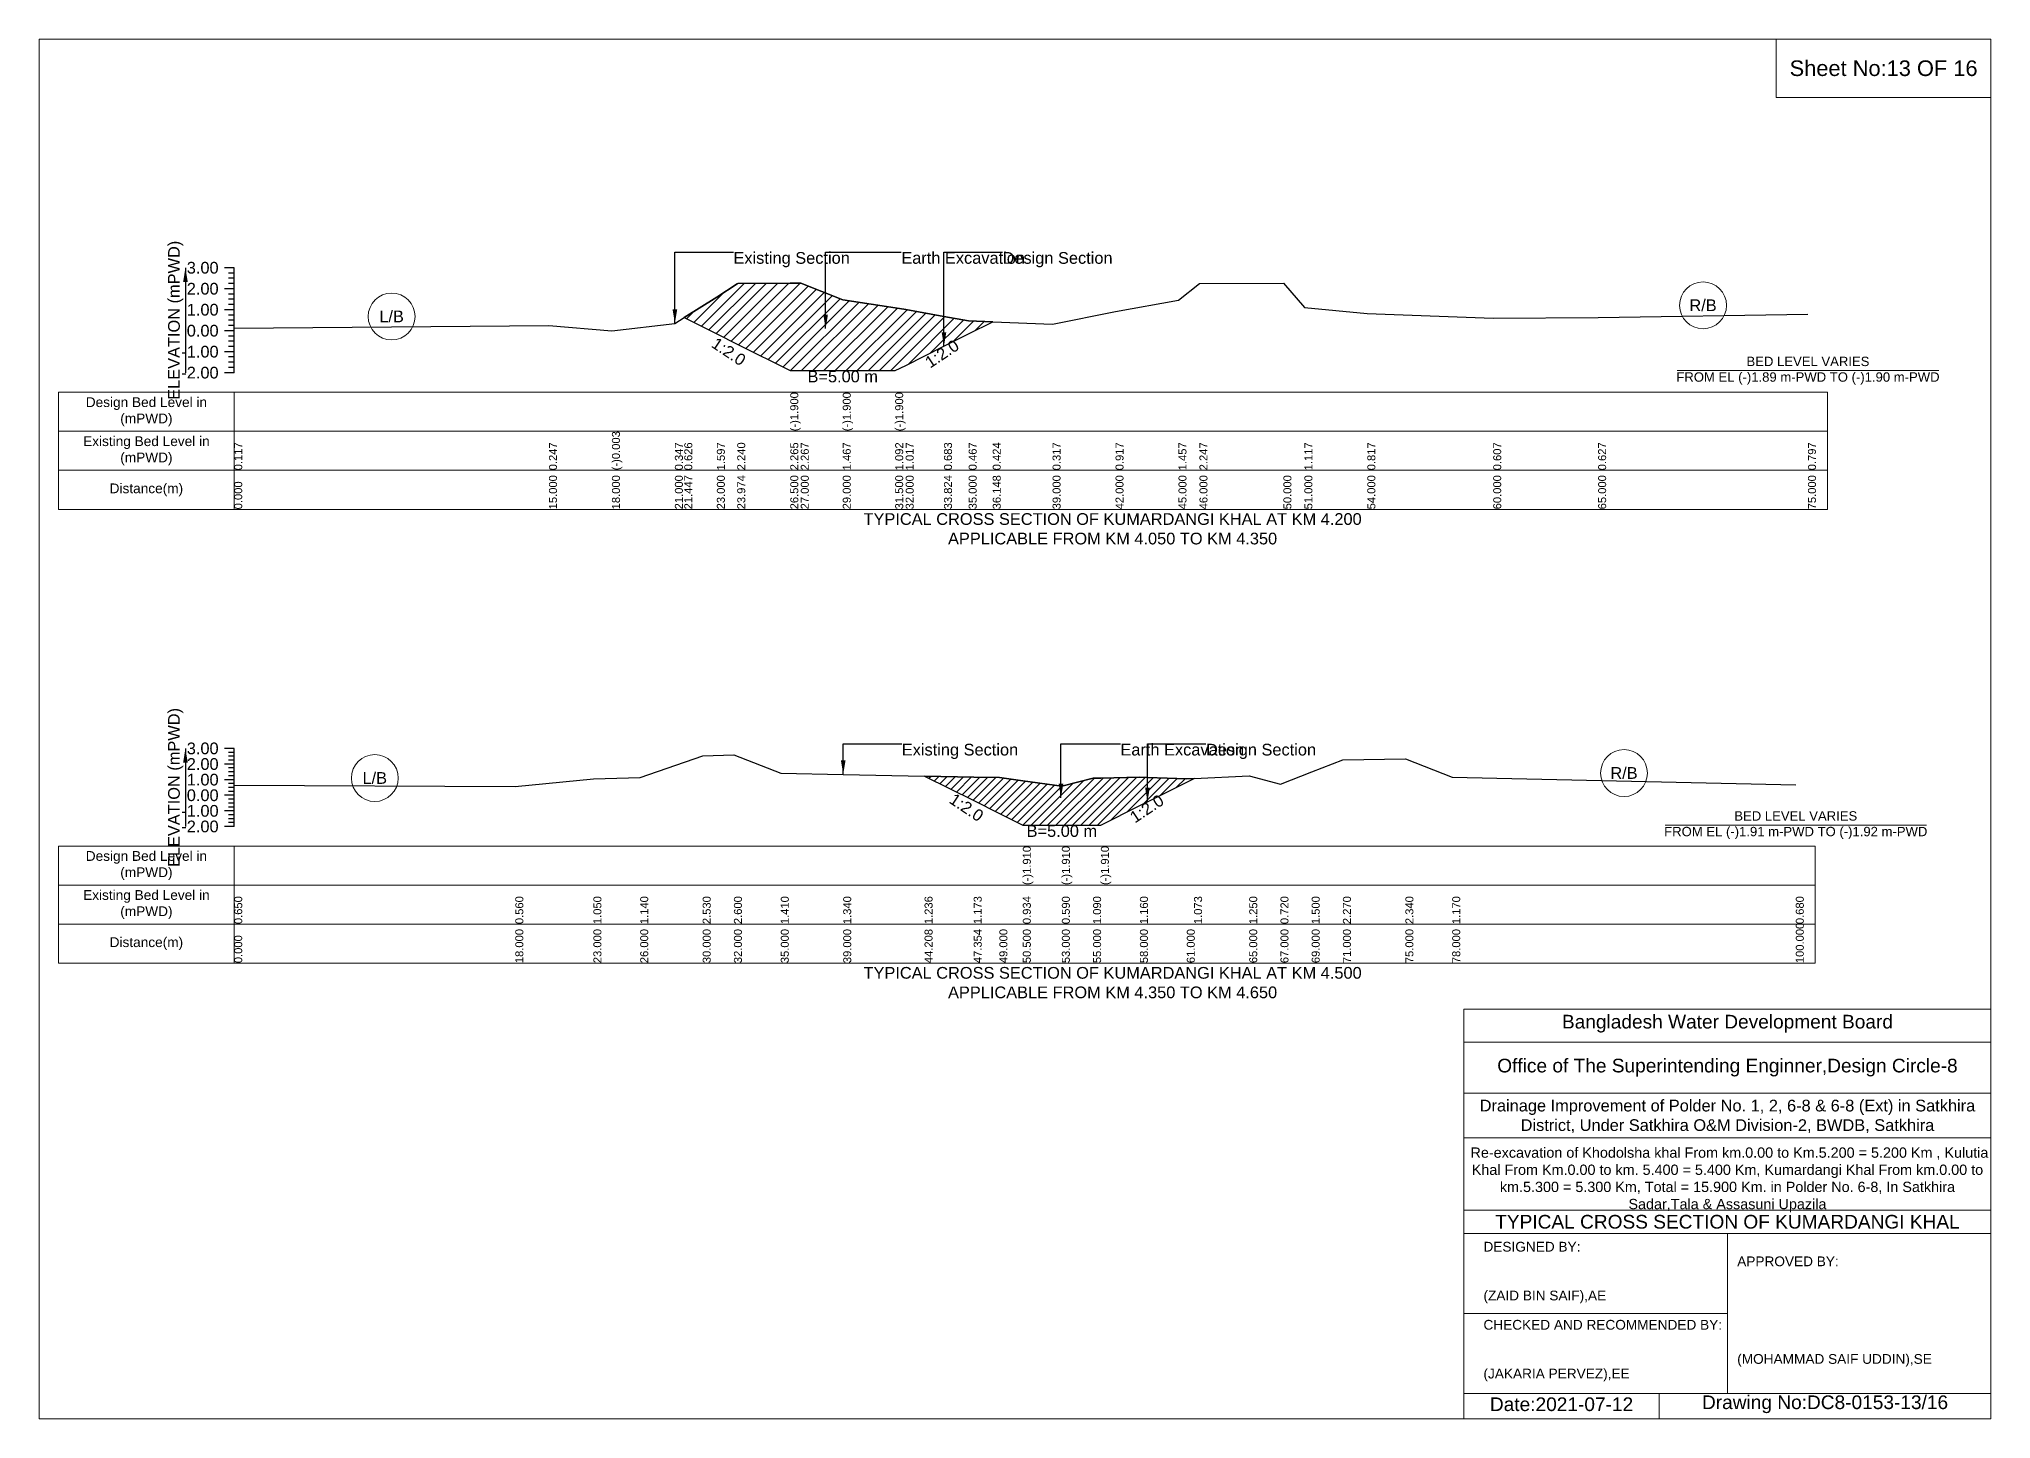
# Model space of a CAD drawing. Header units: inches. Extents: x 91000 to 568000, y -5656 to 0.
# Drawn here: x 530000 to 538000, y -5656 to 0 of the extents above; entities that cross this region are included whole.
import ezdxf

# ---------------------------------------------------------------- set-up
doc = ezdxf.new("R2010")
doc.units = ezdxf.units.IN
doc.header["$LTSCALE"] = 7
doc.header["$MEASUREMENT"] = 0
for name, color, linetype, lineweight in [('Cross section Data Border', 7, 'Continuous', 9), ('Cross Section Labels', 7, 'Continuous', 9), ('Existing_Bed_Level for Xsection', 7, 'Continuous', 25)]:
    doc.layers.add(name, color=color, linetype=linetype, lineweight=lineweight)
doc.styles.get("Standard").update_dxf_attribs({"font": 'arial.ttf'})
doc.dimstyles.get("Standard").update_dxf_attribs({"dimtxt": 0.18, "dimasz": 0.18, "dimexe": 0.18, "dimexo": 0.0625, "dimgap": 0.09, "dimtad": 0, "dimtih": 1, "dimtoh": 1, "dimdec": 4, "dimzin": 0, "dimdsep": 46, "dimtxsty": 'Standard', "dimcen": 0.09, "dimadec": 0, "dimazin": 0, "dimtfac": 1, "dimtdec": 4, "dimtofl": 0, "dimtmove": 0, "dimatfit": 3, "dimfxl": 1, "dimtolj": 1, "dimtzin": 0, "dimarcsym": 0})

msp = doc.modelspace()

# ---------------------------------------------------------------- hatches: boundary and pattern name
at = {"layer": 'Existing_Bed_Level for Xsection'}
h = msp.add_hatch(dxfattribs=at)
h.set_pattern_fill('ANSI31', color=256, scale=258, style=0)
h.paths.add_polyline_path([(532644.5, -1141.9), (532778, -1208.6), (532861.7, -1250.5), (532864, -1251.6), (533079, -1359.1), (533122, -1359.1), (533294, -1359.1), (533509, -1359.1), (533552, -1337.6), (533708.9, -1259.2), (533810, -1208.6), (533908.7, -1159.3), (533810, -1155.6), (533708.9, -1137), (533552, -1108.3), (533509, -1101.8), (533294, -1069.6), (533122, -1000.8), (533079, -1000.9), (532864, -1001.6), (532861.7, -1003.1), (532778, -1058.4)])
h = msp.add_hatch(dxfattribs=at)
h.set_pattern_fill('ANSI31', color=256, scale=192, style=0)
h.paths.add_polyline_path([(533629.3, -3020.7), (533830.7, -3121.4), (533936, -3174.1), (534032, -3222.1), (534192, -3222.1), (534320, -3222.1), (534352, -3222.1), (534512, -3142.1), (534542.9, -3126.6), (534704, -3046.1), (534733.9, -3031.1), (534704, -3032.6), (534542.9, -3026.7), (534512, -3025.6), (534352, -3029.3), (534320, -3030.1), (534192, -3062.1), (534032, -3040.1), (533936, -3026.9), (533830.7, -3024.8)])

# ---------------------------------------------------------------- linework, layer by layer
at = {"layer": 'Cross section Data Border'}
for points in [[(530080, -1447.7), (537330, -1447.7), (537330, -1927.7), (530080, -1927.7)], [(530080, -3307.8), (537280, -3307.8), (537280, -3787.8), (530080, -3787.8)]]:
    msp.add_lwpolyline(points, close=True, dxfattribs=at)
for points in [[(530800, -1447.7), (530800, -1927.7)], [(530080, -1607.7), (537330, -1607.7)], [(530080, -1767.7), (537330, -1767.7)], [(530800, -3307.8), (530800, -3787.8)], [(530080, -3467.8), (537280, -3467.8)], [(530080, -3627.8), (537280, -3627.8)]]:
    msp.add_lwpolyline(points, dxfattribs=at)
at = {"layer": 'Cross Section Labels'}
for points in [[(530000, 0), (538000, 0), (538000, -5656), (530000, -5656)], [(537120, 0), (538000, 0), (538000, -240), (537120, -240)]]:
    msp.add_lwpolyline(points, close=True, dxfattribs=at)
for points in [[(536714.2, -1359.1), (537785.8, -1359.1)], [(536664.2, -3222.1), (537735.8, -3222.1)], [(535840, -5656), (535840, -3976), (538000, -3976)], [(535840, -4112), (538000, -4112)], [(535840, -4320), (538000, -4320)], [(535840, -4504), (538000, -4504)], [(535840, -4800), (538000, -4800)], [(535840, -4896), (538000, -4896)], [(536920, -4896), (536920, -5552)], [(535840, -5224), (536920, -5224)], [(535840, -5552), (538000, -5552)], [(536640, -5552), (536640, -5656)]]:
    msp.add_lwpolyline(points, dxfattribs=at)
for centre in [(536820, -1091.5), (531445, -1137.1), (531376, -3029.1), (536496, -3008.6)]:
    msp.add_circle(centre, 96, dxfattribs=at)
at = {"layer": 'Existing_Bed_Level for Xsection'}
for points in [[(530800, -937.7), (530760, -937.7)], [(530800, -959.2), (530776, -959.2)], [(530800, -1367.7), (530800, -1281.7), (530800, -1195.7), (530800, -1109.7), (530800, -1023.7), (530800, -937.7)], [(530800, -1023.7), (530760, -1023.7)], [(530800, -980.7), (530776, -980.7)], [(530800, -1002.2), (530776, -1002.2)], [(530800, -1185.7), (532090, -1174.5), (532348, -1196), (532606, -1165.9), (532644.5, -1141.9), (532778, -1058.4), (532861.7, -1003.1), (532864, -1001.6), (533079, -1000.9), (533079, -1000.9), (533122, -1000.8), (533294, -1069.6), (533294, -1069.6), (533509, -1101.8), (533509, -1101.8), (533552, -1108.3), (533708.9, -1137), (533810, -1155.6), (533908.7, -1159.3), (534154, -1168.5), (534412, -1116.9), (534670, -1070.4), (534756, -1002.5), (535100, -1000.8), (535186, -1099.7), (535444, -1125.5), (535960, -1143.5), (536390, -1141.8), (537250, -1127.2)], [(530800, -1109.7), (530760, -1109.7)], [(530800, -1045.2), (530776, -1045.2)], [(530800, -1066.7), (530776, -1066.7)], [(530800, -1088.2), (530776, -1088.2)], [(530800, -1195.7), (530760, -1195.7)], [(530800, -1131.2), (530776, -1131.2)], [(530800, -1152.7), (530776, -1152.7)], [(530800, -1174.2), (530776, -1174.2)], [(530800, -1217.2), (530776, -1217.2)], [(530800, -1238.7), (530776, -1238.7)], [(530800, -1260.2), (530776, -1260.2)], [(530800, -1281.7), (530760, -1281.7)], [(530800, -1303.2), (530776, -1303.2)], [(530800, -1324.7), (530776, -1324.7)], [(530800, -1346.2), (530776, -1346.2)], [(530800, -1367.7), (530760, -1367.7)], [(530800, -2907.8), (530760, -2907.8)], [(530800, -2923.8), (530776, -2923.8)], [(530800, -2939.8), (530776, -2939.8)], [(530800, -2955.8), (530776, -2955.8)], [(530800, -3227.8), (530800, -3163.8), (530800, -3099.8), (530800, -3035.8), (530800, -2971.8), (530800, -2907.8)], [(530800, -3058.2), (531952, -3064), (532272, -3032.6), (532464, -3026.9), (532720, -2937.9), (532848, -2933.4), (533040, -3009.6), (533296, -3014.1), (533629.3, -3020.7), (533830.7, -3024.8), (533936, -3026.9), (534032, -3040.1), (534032, -3040.1), (534192, -3062.1), (534192, -3062.1), (534320, -3030.1), (534352, -3029.3), (534352, -3029.3), (534512, -3025.6), (534542.9, -3026.7), (534704, -3032.6), (534733.9, -3031.1), (534960, -3019.8), (535088, -3053.8), (535216, -3003.8), (535344, -2954.6), (535600, -2950.1), (535792, -3025), (537200, -3056.3)], [(530800, -2971.8), (530760, -2971.8)], [(530800, -3035.8), (530760, -3035.8)], [(530800, -2987.8), (530776, -2987.8)], [(530800, -3003.8), (530776, -3003.8)], [(530800, -3019.8), (530776, -3019.8)], [(530800, -3099.8), (530760, -3099.8)], [(530800, -3051.8), (530776, -3051.8)], [(530800, -3067.8), (530776, -3067.8)], [(530800, -3083.8), (530776, -3083.8)], [(530800, -3115.8), (530776, -3115.8)], [(530800, -3163.8), (530760, -3163.8)], [(530800, -3131.8), (530776, -3131.8)], [(530800, -3147.8), (530776, -3147.8)], [(530800, -3179.8), (530776, -3179.8)], [(530800, -3195.8), (530776, -3195.8)], [(530800, -3227.8), (530760, -3227.8)], [(530800, -3211.8), (530776, -3211.8)]]:
    msp.add_lwpolyline(points, dxfattribs=at)
for points in [[(532644.5, -1141.9), (532778, -1208.6), (532861.7, -1250.5), (532864, -1251.6), (533079, -1359.1), (533079, -1359.1), (533122, -1359.1), (533294, -1359.1), (533294, -1359.1), (533509, -1359.1), (533509, -1359.1), (533552, -1337.6), (533708.9, -1259.2), (533810, -1208.6), (533908.7, -1159.3), (533810, -1155.6), (533708.9, -1137), (533552, -1108.3), (533509, -1101.8), (533509, -1101.8), (533294, -1069.6), (533294, -1069.6), (533122, -1000.8), (533079, -1000.9), (533079, -1000.9), (532864, -1001.6), (532861.7, -1003.1), (532778, -1058.4)], [(533629.3, -3020.7), (533629.3, -3020.7), (533830.7, -3121.4), (533936, -3174.1), (534032, -3222.1), (534032, -3222.1), (534192, -3222.1), (534192, -3222.1), (534320, -3222.1), (534352, -3222.1), (534352, -3222.1), (534512, -3142.1), (534542.9, -3126.6), (534704, -3046.1), (534733.9, -3031.1), (534704, -3032.6), (534542.9, -3026.7), (534512, -3025.6), (534352, -3029.3), (534352, -3029.3), (534320, -3030.1), (534192, -3062.1), (534192, -3062.1), (534032, -3040.1), (534032, -3040.1), (533936, -3026.9), (533830.7, -3024.8), (533629.3, -3020.7)]]:
    msp.add_lwpolyline(points, close=True, dxfattribs=at)

# ---------------------------------------------------------------- texts
at = {"layer": 'Cross section Data Border', "char_height": 40, "width": 640, "attachment_point": 5}
for s, insert in [('Design Bed Level in (mPWD)', (530440, -1527.7)), ('Existing Bed Level in (mPWD)', (530440, -1687.7)), ('Distance(m)', (530440, -1847.7)), ('Design Bed Level in (mPWD)', (530440, -3387.8)), ('Existing Bed Level in (mPWD)', (530440, -3547.8)), ('Distance(m)', (530440, -3707.8))]:
    msp.add_mtext(s, dxfattribs=dict(at, insert=insert))
at = {"layer": 'Cross Section Labels'}
for s, insert, char_height, attachment_point in [('Sheet No:13 OF 16', (537560, -120), 64, 5), ('Existing Section', (532846, -873.2), 48, 1), ('Earth Excavation', (533534, -873.2), 48, 1), ('Design Section', (533948.9, -873.2), 48, 1), ('L/B', (531445, -1137.1), 48, 5), ('R/B', (536820, -1091.5), 48, 5), ('B=5.00 m', (533294, -1359.1), 48, 2), ('BED LEVEL VARIES ^JFROM EL (-)1.89 m-PWD TO (-)1.90 m-PWD', (537250, -1359.1), 38.4, 5), ('TYPICAL CROSS SECTION OF KUMARDANGI KHAL AT KM 4.200^JAPPLICABLE FROM KM 4.050 TO KM 4.350', (534400, -2007.7), 48, 5), ('Existing Section', (533536, -2888.6), 48, 1), ('Earth Excavation', (534432, -2888.6), 48, 1), ('Design Section', (534782.9, -2888.6), 48, 1), ('L/B', (531376, -3029.1), 48, 5), ('R/B', (536496, -3008.6), 48, 5), ('BED LEVEL VARIES ^JFROM EL (-)1.91 m-PWD TO (-)1.92 m-PWD', (537200, -3222.1), 38.4, 5), ('B=5.00 m', (534192, -3222.1), 48, 2), ('TYPICAL CROSS SECTION OF KUMARDANGI KHAL AT KM 4.500^JAPPLICABLE FROM KM 4.350 TO KM 4.650', (534400, -3867.8), 48, 5), ('Bangladesh Water Development Board', (536920, -4036), 56, 5), ('Office of The Superintending Enginner,Design Circle-8', (536920, -4216), 56, 5)]:
    msp.add_mtext(s, dxfattribs=dict(at, insert=insert, char_height=char_height, attachment_point=attachment_point))
at = {"layer": 'Cross Section Labels', "char_height": 48, "attachment_point": 2}
for insert, rotation in [((532840.2, -1261.3), 326.30993), ((533687.4, -1270), 33.69007), ((533814.7, -3129.4), 326.30993), ((534526.9, -3134.6), 33.69007)]:
    msp.add_mtext('1:2.0', dxfattribs=dict(at, insert=insert, rotation=rotation))
at = {"layer": 'Cross Section Labels'}
for s, insert, char_height, width, attachment_point in [('Drainage Improvement of Polder No. 1, 2, 6-8 & 6-8 (Ext) in Satkhira District, Under Satkhira O&M Division-2, BWDB, Satkhira', (536920, -4416), 48, 2240, 5), (' Re-excavation of Khodolsha khal From km.0.00 to Km.5.200 = 5.200 Km , Kulutia Khal From Km.0.00 to km. 5.400 = 5.400 Km, Kumardangi Khal From km.0.00 to km.5.300 = 5.300 Km, Total = 15.900 Km. in Polder No. 6-8, In Satkhira Sadar,Tala & Assasuni Upazila', (536920, -4676), 42.1524, 2160, 5), ('TYPICAL CROSS SECTION OF KUMARDANGI KHAL', (536920, -4848), 56, 2240, 5), ('DESIGNED BY:^J^J^J(ZAID BIN SAIF),AE', (535920, -5056), 40, 1120, 4), ('APPROVED BY:^J^J^J^J^J^J(MOHAMMAD SAIF UDDIN),SE', (536960, -5216), 40, 1120, 4), ('CHECKED AND RECOMMENDED BY:^J^J^J(JAKARIA PERVEZ),EE', (535920, -5376), 40, 1120, 4), ('Date:2021-07-12', (536240, -5596), 56, 1120, 5), ('Drawing No:DC8-0153-13/16', (537320, -5596), 56, 1760, 5)]:
    msp.add_mtext(s, dxfattribs=dict(at, insert=insert, char_height=char_height, width=width, attachment_point=attachment_point))
at = {"layer": 'Existing_Bed_Level for Xsection', "rotation": 90}
for s, insert, char_height, attachment_point in [('ELEVATION (mPWD)', (530560, -1152.7), 48, 5), ('(-)1.900', (533079, -1607.7), 32.8, 1), ('(-)1.900', (533294, -1607.7), 32.8, 1), ('(-)1.900', (533509, -1607.7), 32.8, 1), ('0.117', (530800, -1767.7), 32.8, 1), ('0.247', (532090, -1767.7), 32.8, 1), ('(-)0.003', (532348, -1767.7), 32.8, 1), ('0.347', (532606, -1767.7), 32.8, 1), ('0.626', (532644.5, -1767.7), 32.8, 1), ('1.597', (532778, -1767.7), 32.8, 1), ('2.240', (532861.7, -1767.7), 32.8, 1), ('2.265', (533079, -1767.7), 32.8, 1), ('2.267', (533122, -1767.7), 32.8, 1), ('1.467', (533294, -1767.7), 32.8, 1), ('1.092', (533509, -1767.7), 32.8, 1), ('1.017', (533552, -1767.7), 32.8, 1), ('0.683', (533708.9, -1767.7), 32.8, 1), ('0.467', (533810, -1767.7), 32.8, 1), ('0.424', (533908.7, -1767.7), 32.8, 1), ('0.317', (534154, -1767.7), 32.8, 1), ('0.917', (534412, -1767.7), 32.8, 1), ('1.457', (534670, -1767.7), 32.8, 1), ('2.247', (534756, -1767.7), 32.8, 1), ('1.117', (535186, -1767.7), 32.8, 1), ('0.817', (535444, -1767.7), 32.8, 1), ('0.607', (535960, -1767.7), 32.8, 1), ('0.627', (536390, -1767.7), 32.8, 1), ('0.797', (537250, -1767.7), 32.8, 1), ('0.000', (530800, -1927.7), 32.8, 1), ('15.000', (532090, -1927.7), 32.8, 1), ('18.000', (532348, -1927.7), 32.8, 1), ('21.000', (532606, -1927.7), 32.8, 1), ('21.447', (532644.5, -1927.7), 32.8, 1), ('23.000', (532778, -1927.7), 32.8, 1), ('23.974', (532861.7, -1927.7), 32.8, 1), ('26.500', (533079, -1927.7), 32.8, 1), ('27.000', (533122, -1927.7), 32.8, 1), ('29.000', (533294, -1927.7), 32.8, 1), ('31.500', (533509, -1927.7), 32.8, 1), ('32.000', (533552, -1927.7), 32.8, 1), ('33.824', (533708.9, -1927.7), 32.8, 1), ('35.000', (533810, -1927.7), 32.8, 1), ('36.148', (533908.7, -1927.7), 32.8, 1), ('39.000', (534154, -1927.7), 32.8, 1), ('42.000', (534412, -1927.7), 32.8, 1), ('45.000', (534670, -1927.7), 32.8, 1), ('46.000', (534756, -1927.7), 32.8, 1), ('50.000', (535100, -1927.7), 32.8, 1), ('51.000', (535186, -1927.7), 32.8, 1), ('54.000', (535444, -1927.7), 32.8, 1), ('60.000', (535960, -1927.7), 32.8, 1), ('65.000', (536390, -1927.7), 32.8, 1), ('75.000', (537250, -1927.7), 32.8, 1), ('ELEVATION (mPWD)', (530560, -3067.8), 48, 5), ('(-)1.910', (534032, -3467.8), 32.8, 1), ('(-)1.910', (534192, -3467.8), 32.8, 1), ('(-)1.910', (534352, -3467.8), 32.8, 1), ('0.650', (530800, -3627.8), 32.8, 1), ('0.560', (531952, -3627.8), 32.8, 1), ('1.050', (532272, -3627.8), 32.8, 1), ('1.140', (532464, -3627.8), 32.8, 1), ('2.530', (532720, -3627.8), 32.8, 1), ('2.600', (532848, -3627.8), 32.8, 1), ('1.410', (533040, -3627.8), 32.8, 1), ('1.340', (533296, -3627.8), 32.8, 1), ('1.236', (533629.3, -3627.8), 32.8, 1), ('1.173', (533830.7, -3627.8), 32.8, 1), ('0.934', (534032, -3627.8), 32.8, 1), ('0.590', (534192, -3627.8), 32.8, 1), ('1.090', (534320, -3627.8), 32.8, 1), ('1.160', (534512, -3627.8), 32.8, 1), ('1.073', (534733.9, -3627.8), 32.8, 1), ('1.250', (534960, -3627.8), 32.8, 1), ('0.720', (535088, -3627.8), 32.8, 1), ('1.500', (535216, -3627.8), 32.8, 1), ('2.270', (535344, -3627.8), 32.8, 1), ('2.340', (535600, -3627.8), 32.8, 1), ('1.170', (535792, -3627.8), 32.8, 1), ('0.680', (537200, -3627.8), 32.8, 1), ('0.000', (530800, -3787.8), 32.8, 1), ('18.000', (531952, -3787.8), 32.8, 1), ('23.000', (532272, -3787.8), 32.8, 1), ('26.000', (532464, -3787.8), 32.8, 1), ('30.000', (532720, -3787.8), 32.8, 1), ('32.000', (532848, -3787.8), 32.8, 1), ('35.000', (533040, -3787.8), 32.8, 1), ('39.000', (533296, -3787.8), 32.8, 1), ('44.208', (533629.3, -3787.8), 32.8, 1), ('47.354', (533830.7, -3787.8), 32.8, 1), ('49.000', (533936, -3787.8), 32.8, 1), ('50.500', (534032, -3787.8), 32.8, 1), ('53.000', (534192, -3787.8), 32.8, 1), ('55.000', (534320, -3787.8), 32.8, 1), ('58.000', (534512, -3787.8), 32.8, 1), ('61.000', (534704, -3787.8), 32.8, 1), ('65.000', (534960, -3787.8), 32.8, 1), ('67.000', (535088, -3787.8), 32.8, 1), ('69.000', (535216, -3787.8), 32.8, 1), ('71.000', (535344, -3787.8), 32.8, 1), ('75.000', (535600, -3787.8), 32.8, 1), ('78.000', (535792, -3787.8), 32.8, 1), ('100.000', (537200, -3787.8), 32.8, 1)]:
    msp.add_mtext(s, dxfattribs=dict(at, insert=insert, char_height=char_height, attachment_point=attachment_point))
at = {"layer": 'Existing_Bed_Level for Xsection', "char_height": 48, "attachment_point": 6}
for s, insert in [('3.00', (530736, -937.7)), ('2.00', (530736, -1023.7)), ('1.00', (530736, -1109.7)), ('0.00', (530736, -1195.7)), ('-1.00', (530736, -1281.7)), ('-2.00', (530736, -1367.7)), ('3.00', (530736, -2907.8)), ('2.00', (530736, -2971.8)), ('1.00', (530736, -3035.8)), ('0.00', (530736, -3099.8)), ('-1.00', (530736, -3163.8)), ('-2.00', (530736, -3227.8))]:
    msp.add_mtext(s, dxfattribs=dict(at, insert=insert))

# ---------------------------------------------------------------- leaders
at = {"layer": 'Cross Section Labels', "annotation_type": 0, "has_hookline": 1, "hookline_direction": 0}
for points, text_width in [([(532606, -1165.9), (532606, -873.2), (532845.9, -873.2)], 467.2), ([(533223.8, -1187), (533223.8, -873.2), (533533.9, -873.2)], 497), ([(533708.9, -1259.2), (533708.9, -873.2), (533948.8, -873.2)], 441.2), ([(533296, -3014.1), (533296, -2888.6), (533535.9, -2888.6)], 467.2), ([(534188.5, -3110.1), (534188.5, -2888.6), (534431.9, -2888.6)], 497), ([(534542.9, -3126.6), (534542.9, -2888.6), (534782.8, -2888.6)], 441.2)]:
    msp.add_leader(points, dimstyle='Standard', override={"dimasz": 57.6}, dxfattribs=dict(at, text_width=text_width))
at = {"layer": 'Existing_Bed_Level for Xsection'}
for points in [[(530600, -937.7), (530600, -1367.7)], [(530600, -2907.8), (530600, -3227.8)]]:
    msp.add_leader(points, dimstyle='Standard', override={"dimasz": 57.6}, dxfattribs=at)

doc.saveas('drawing.dxf')
